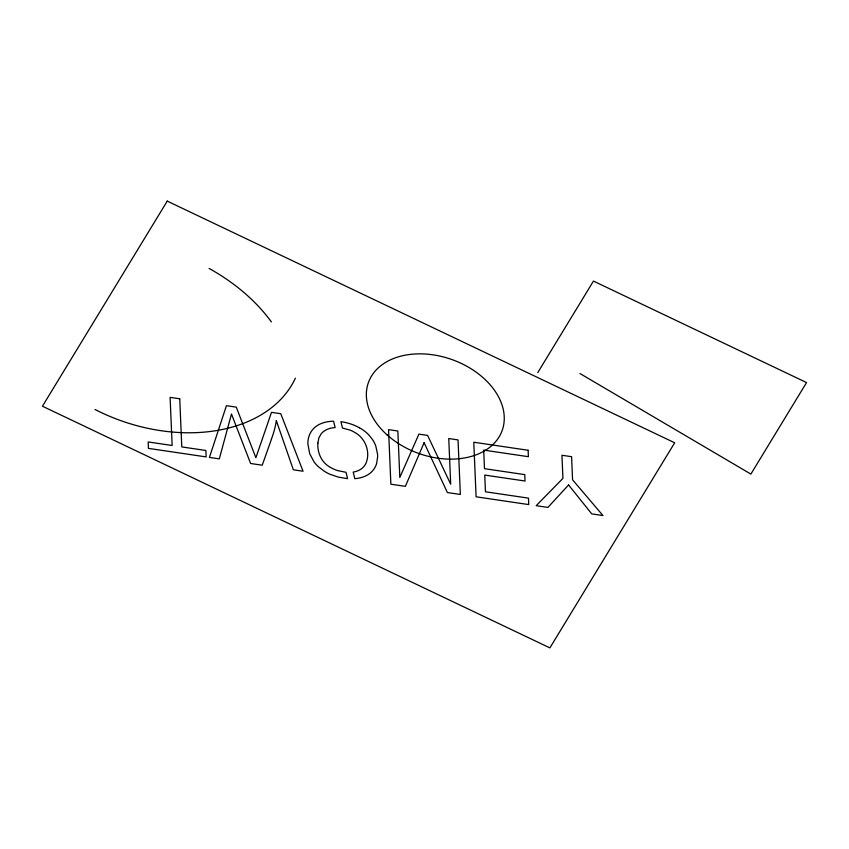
<?xml version="1.0" encoding="UTF-8"?>
<svg xmlns="http://www.w3.org/2000/svg" width="849" height="849" viewBox="0 0 849 849"><rect width="100%" height="100%" fill="white"/><g stroke="black" fill="none" stroke-linecap="round" stroke-linejoin="round"><path stroke-width="1.27" d="M271.489 439.124L262.224 465.199L250.604 463.48L231.48 414.015L219.307 458.863L209.427 457.399L226.439 405.684L236.266 407.138L255.889 457.717L271.489 412.349L280.775 413.718L303.051 471.227L293.361 469.805L276.328 420.648M537.778 372.594L593.451 281.083L806.55 382.57L750.877 474.082L579.952 373.518M359.403 427.758L360.432 428.342A30.861 21.628 19.7 0 1 369.177 435.293L372.488 439.549A40.465 28.357 19.7 0 1 375.799 446.065L377.529 454.024A56.13 39.341 19.7 0 1 377.603 457.07L376.616 463.522A40.826 28.611 19.7 0 1 373.963 469.083L372.329 471.142A32.241 22.594 19.7 0 1 363.977 476.671L363.022 477.011A34.639 24.281 19.7 0 1 354.808 478.677L353.205 472.076A24.25 16.991 19.7 0 0 356.676 471.216A23.401 16.396 19.7 0 0 363.563 466.908L365.144 464.817A30.84 21.618 19.7 0 0 366.078 463.045C370.557 452.082 365.516 438.455 355.211 432.703A22.881 16.035 19.7 0 0 349.82 430.019L342.476 428.055L340.927 421.688L342.763 421.964A37.589 26.351 19.7 0 1 359.414 427.747M276.392 420.658A202.837 142.176 19.7 0 1 271.425 439.103M295.378 378.166A150.57 105.541 19.7 0 1 95.014 409.483M209.087 268.443A162.912 114.18 19.7 0 1 271.383 321.92M317.866 443.114C317.155 452.963 321.898 463.204 330.983 467.672A24.621 17.256 19.7 0 0 337.669 470.622L346.031 472.299L347.581 478.656L338.433 477.149L329.953 474.262A32.092 22.498 19.7 0 1 323.925 470.983L318.566 466.844A32.899 23.061 19.7 0 1 314.119 462.005L309.694 453.695L307.922 444.133A42.79 29.991 19.7 0 1 311.498 431.122L312.559 429.732A32.92 23.072 19.7 0 1 321.431 423.46A35.265 24.717 19.7 0 1 323.947 422.6A34.14 23.931 19.7 0 1 333.583 421.21L335.132 427.588A23.496 16.471 19.7 0 0 326.048 429.944L324.276 431.005A24.515 17.182 19.7 0 0 321.304 433.648L318.874 437.861L317.866 443.114M424.107 442.7L405.366 486.35L390.869 484.206L388.555 429.647L397.841 431.016L399.815 477.467L418.907 434.126L427.599 435.41L450.692 484.206L448.75 438.54L458.046 439.909L460.349 494.468L447.391 492.558L424.107 442.7M167.242 201.107L42.45 406.215L549.887 647.893L674.679 442.785L167.242 201.107M568.586 484.938L547.923 507.415L536.197 505.675L562.929 478.369L561.953 455.266L571.589 456.688L572.566 479.802L602.949 515.545L591.732 513.878L568.586 484.938M179.744 398.786L170.108 397.364L172.145 445.492L148.161 441.947L148.426 448.389L206.148 456.911L205.872 450.479L181.782 446.914L179.744 398.786M528.12 450.267L473.784 442.233L476.098 496.803L528.747 504.582L528.471 498.14L485.458 491.783L484.758 475.069L525.032 481.022L524.767 474.623L484.482 468.669L483.697 450.097L528.396 456.698L528.12 450.267M387.038 434.858A71.04 49.794 19.7 0 0 502.088 430.719A71.04 49.794 19.7 0 0 416.795 353.906A71.04 49.794 19.7 0 0 387.038 434.858"/></g></svg>
